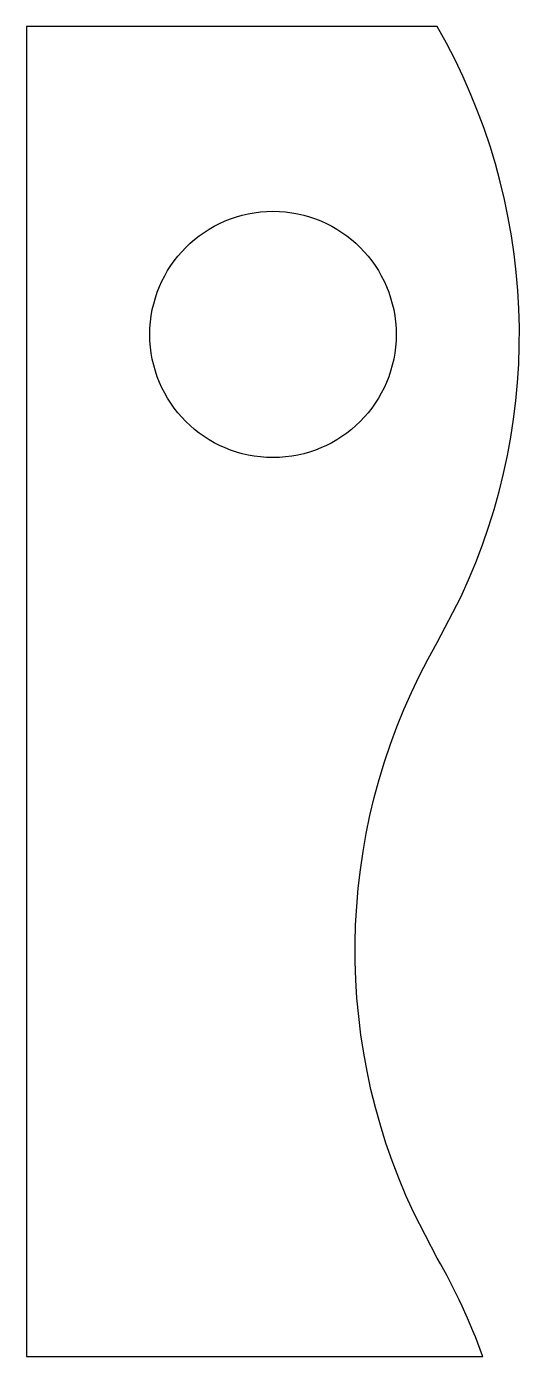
# Model space of a CAD drawing. Header units: millimetres. Extents: x 47.5 to 53.5, y 6.3 to 22.5.
import ezdxf

# ---------------------------------------------------------------- set-up
doc = ezdxf.new("R2010")
doc.units = ezdxf.units.MM
doc.layers.get('0').update_dxf_attribs({"linetype": 'CONTINUOUS'})

msp = doc.modelspace()

# ---------------------------------------------------------------- linework, layer by layer
msp.add_lwpolyline([(47.5, 22.5), (47.5, 6.30265), (53.0543, 6.30265), (53.052, 6.30898, 0.0436615), (52.5, 7.5), (52.213, 8.05129, -0.2447), (52.5, 15), (52.787, 15.5513, 0.2447), (52.5, 22.5)], format="xyb", close=True)
msp.add_circle((50.5, 18.75), 1.5)

doc.saveas('drawing.dxf')
